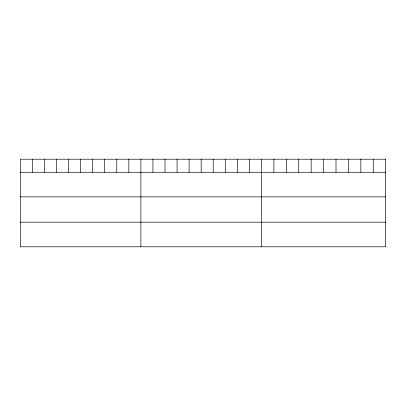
<?xml version="1.0" encoding="UTF-8"?>
<svg xmlns="http://www.w3.org/2000/svg" width="406" height="406" viewBox="0 0 406 406"><rect width="100%" height="100%" fill="white"/><g stroke="black" fill="none" stroke-linecap="round" stroke-linejoin="round"><path stroke-width="0.61" d="M20.3 172.266L385.7 172.266M20.3 196.859L385.7 196.859M20.3 222.199L385.7 222.199M373.276 159.208L373.276 172.266M360.853 159.208L360.853 172.266M348.429 159.208L348.429 172.266M336.006 159.208L336.006 172.266M323.582 159.208L323.582 172.266M311.158 159.208L311.158 172.266M298.735 159.208L298.735 172.266M286.311 159.208L286.311 172.266M273.888 159.208L273.888 172.266M261.464 159.208L261.464 246.792M249.406 159.208L249.406 172.266M237.348 159.208L237.348 172.266M225.289 159.208L225.289 172.266M213.231 159.208L213.231 172.266M201.173 159.208L201.173 172.266M189.115 159.208L189.115 172.266M177.057 159.208L177.057 172.266M164.998 159.208L164.998 172.266M152.94 159.208L152.94 172.266M140.882 159.208L140.882 246.792M128.824 159.208L128.824 172.266M116.766 159.208L116.766 172.266M104.707 159.208L104.707 172.266M92.649 159.208L92.649 172.266M80.591 159.208L80.591 172.266M68.533 159.208L68.533 172.266M56.475 159.208L56.475 172.266M44.416 159.208L44.416 172.266M32.358 159.208L32.358 172.266M385.7 159.208L20.3 159.208L20.3 246.792L385.7 246.792L385.7 159.208"/></g></svg>
